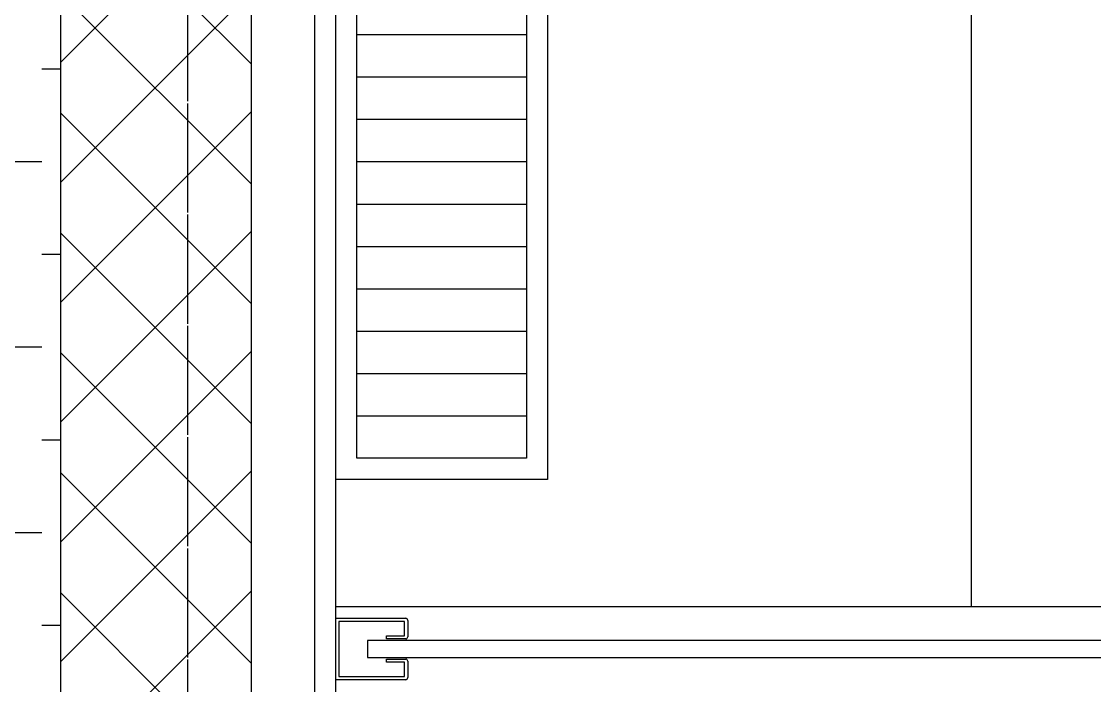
# Model space of a CAD drawing. Header units: millimetres. Extents: x 0 to 179493, y -203649 to 469211.
# Drawn here: x 142171 to 142678, y 130787 to 131100 of the extents above; entities that cross this region are included whole.
import ezdxf

# ---------------------------------------------------------------- set-up
doc = ezdxf.new("R2010")
doc.units = ezdxf.units.MM
doc.linetypes.add('X-평면도(기본형)$0$CEN', pattern=[52.5, 50, -1, 0.5, -1])
doc.linetypes.add('X-평면도(기본형)$0$HID2', pattern=[7.5, 6, -1.5])
for name, color, linetype, true_color in [('X-평면도(기본형)$0$40HAT', 9, 'Continuous', 0x808080), ('X-평면도(기본형)$0$CEN', 1, 'X-평면도(기본형)$0$CEN', 0xff0000), ('X-평면도(기본형)$0$FIN', 9, 'Continuous', 0x808080), ('X-평면도(기본형)$0$FUR', 6, 'Continuous', 0xff00ff), ('X-평면도(기본형)$0$MC', 7, 'Continuous', 0x7f7fff), ('X-평면도(기본형)$0$TIL', 5, 'Continuous', 0x0000ff), ('X-평면도(기본형)$0$UIS', 7, 'X-평면도(기본형)$0$HID2', 0x000000), ('X-평면도(기본형)$0$W2', 3, 'Continuous', 0x00ff00), ('X-평면도(기본형)$0$설비OPEN', 9, 'Continuous', 0x808080)]:
    doc.layers.add(name, color=color, linetype=linetype, true_color=true_color)

# ---------------------------------------------------------------- blocks, each defined once
blk = doc.blocks.new('X-평면도(기본형)$0$T1')
at = {"layer": 'X-평면도(기본형)$0$FUR', "color": 8, "true_color": 0x808080}
for p, q in [((10, 210), (90, 210)), ((10, 190), (90, 190)), ((10, 170), (90, 170)), ((10, 150), (90, 150)), ((10, 130), (90, 130)), ((10, 110), (90, 110)), ((10, 90), (90, 90)), ((10, 70), (90, 70)), ((10, 50), (90, 50)), ((10, 30), (90, 30))]:
    blk.add_line(p, q, dxfattribs=at)
at = {"layer": 'X-평면도(기본형)$0$FUR'}
for points in [[(100, 270.92), (100, 0), (0, 0), (0, 700), (100, 700), (100, 487.43)], [(90, 270.87), (90, 10), (10, 10), (10, 238.22)]]:
    blk.add_lwpolyline(points, dxfattribs=at)
blk = doc.blocks.new('X-평면도(기본형)$0$ba15002700')
at = {"layer": 'X-평면도(기본형)$0$FUR', "color": 4, "ltscale": 3, "true_color": 0x00ffff}
blk.add_line((0, -860), (1500, -860), dxfattribs=at)
at = {"layer": 'X-평면도(기본형)$0$FUR', "color": 8, "true_color": 0x808080}
for p, q in [((0, -865.5), (33, -865.5)), ((32.5, -873.75), (32.5, -867)), ((34, -866.5), (34, -874.25)), ((24, -875.25), (24, -873.75)), ((24, -873.75), (32.5, -873.75)), ((33, -875.25), (24, -875.25)), ((24, -884.75), (33, -884.75)), ((24, -886.25), (24, -884.75)), ((32.5, -886.25), (24, -886.25)), ((32.5, -893), (32.5, -886.25)), ((34, -885.75), (34, -893.5)), ((33, -894.5), (0, -894.5))]:
    blk.add_line(p, q, dxfattribs=at)
for points in [[(32.5, -867), (1.5, -867), (1.5, -893), (32.5, -893)], [(863.69, -876), (15, -876), (15, -884), (863.69, -884)]]:
    blk.add_lwpolyline(points, dxfattribs=at)
for centre, start, end in [((33, -866.5), 0, 90), ((33, -874.25), 270, 0), ((33, -885.75), 0, 90), ((33, -893.5), 270, 0)]:
    blk.add_arc(centre, 1, start, end, dxfattribs=at)
at = {"layer": 'X-평면도(기본형)$0$MC'}
blk.add_lwpolyline([(0, 0), (1500, 0), (1500, -2700), (0, -2700)], close=True, dxfattribs=at)
at = {"layer": 'X-평면도(기본형)$0$TIL'}
blk.add_line((300, -860), (300, 0), dxfattribs=at)
at = {"layer": 'X-평면도(기본형)$0$FUR'}
blk.add_blockref('X-평면도(기본형)$0$T1', (0, -800), dxfattribs=at)

msp = doc.modelspace()

# ---------------------------------------------------------------- hatches: boundary and pattern name
at = {"layer": 'X-평면도(기본형)$0$40HAT'}
h = msp.add_hatch(dxfattribs=at)
h.set_pattern_fill('H3', color=256, scale=40, style=0, pattern_type=2)
h.set_pattern_definition([(315, (-266331.984, -31820.326), (28.2842712, 28.2842712), []), (45, (-266331.984, -31820.326), (-28.2842712, 28.2842712), [])])
h.paths.add_polyline_path([(143969.63, 129733.95), (143859.63, 129733.95), (143859.63, 131723.95), (142279.63, 131723.95), (142279.63, 128943.95), (142189.63, 128943.95), (142189.63, 131813.95), (143259.63, 131813.95), (143259.63, 133163.95), (143969.63, 133163.95), (143969.63, 133053.95), (143369.63, 133053.95), (143369.63, 131833.95), (143969.63, 131833.95)], flags=0)
at = {"layer": 'X-평면도(기본형)$0$설비OPEN'}
h = msp.add_hatch(dxfattribs=at)
h.set_pattern_fill('DASH', color=256, scale=350, style=0, pattern_type=2)
h.set_pattern_definition([(0, (2049.63, -16491.053), (43.75, 43.75), [43.75, -43.75])])
h.paths.add_polyline_path([(142189.63, 128943.95), (141889.63, 128943.95), (141889.63, 133168.95), (143259.63, 133168.95), (143259.63, 131813.95), (142189.63, 131813.95)], flags=0)

# ---------------------------------------------------------------- linework, layer by layer
at = {"layer": 'X-평면도(기본형)$0$CEN'}
msp.add_line((142249.63, 131953.95), (142249.63, 128818.95), dxfattribs=at)
at = {"layer": 'X-평면도(기본형)$0$FIN'}
msp.add_line((142309.63, 131703.95), (142309.63, 128973.95), dxfattribs=at)
at = {"layer": 'X-평면도(기본형)$0$UIS'}
msp.add_lwpolyline([(147688.63, 128243.95), (148049.63, 128243.95), (148049.63, 133143.95), (144274.63, 133143.95), (144274.63, 132838.95), (142249.63, 132838.95), (142249.63, 128943.95)], dxfattribs=at)
at = {"layer": 'X-평면도(기본형)$0$W2'}
for p, q in [((142189.63, 131813.95), (142189.63, 128943.95)), ((142279.63, 131723.95), (142279.63, 128943.95))]:
    msp.add_line(p, q, dxfattribs=at)
at = {"layer": 'X-평면도(기본형)$0$설비OPEN'}
msp.add_lwpolyline([(142189.63, 128943.95), (141889.63, 128943.95), (141889.63, 133168.95), (143259.63, 133168.95), (143259.63, 131813.95), (142189.63, 131813.95)], close=True, dxfattribs=at)

# ---------------------------------------------------------------- block references
msp.add_blockref('X-평면도(기본형)$0$ba15002700', (142319.63, 131683.95))

doc.saveas('drawing.dxf')
